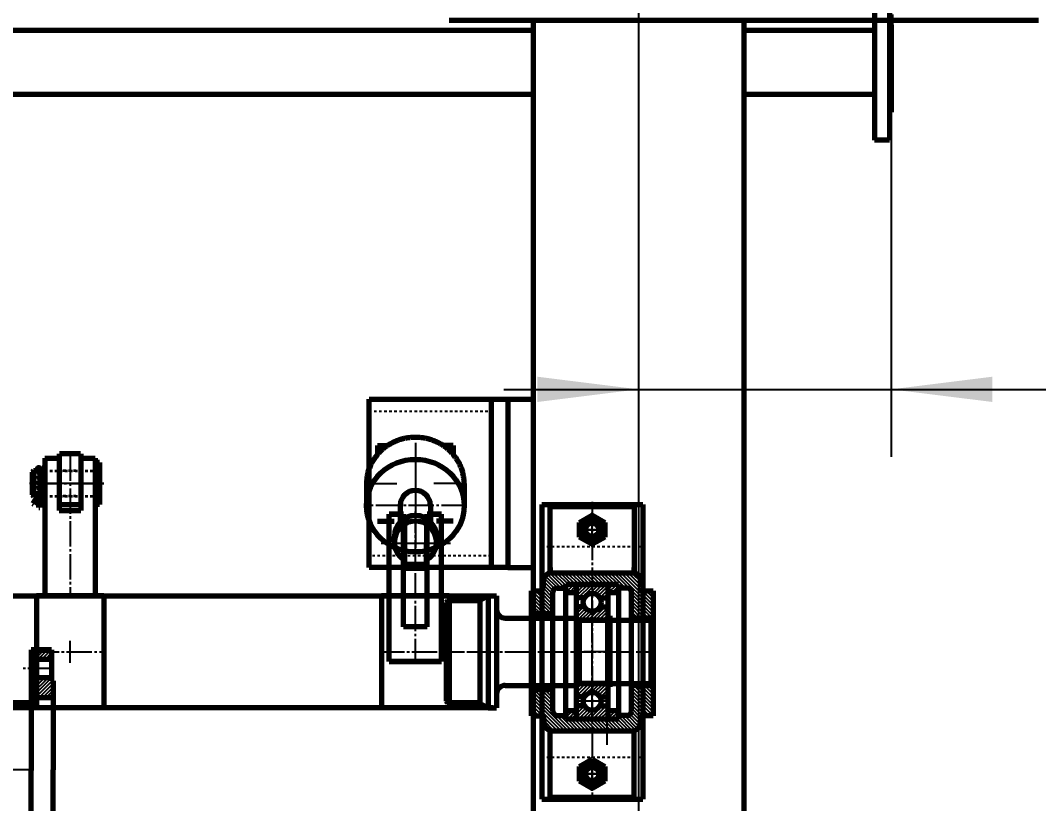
# Model space of a CAD drawing. Header units: millimetres. Extents: x -11880 to 11880, y -8400 to 8400.
# Drawn here: x 873 to 2082, y 1096 to 2027 of the extents above; entities that cross this region are included whole.
import ezdxf

# ---------------------------------------------------------------- set-up
doc = ezdxf.new("R2010")
doc.units = ezdxf.units.MM
doc.linetypes.add('EB_DASH', pattern=[6, 3, -3])
doc.linetypes.add('EB_DASHDOT', pattern=[39, 30, -3, 3, -3])
for name, color, linetype, lineweight in [('CAXA0', 7, 'Continuous', 70), ('CAXA1', 1, 'EB_DASHDOT', 25), ('CAXA2', 6, 'EB_DASH', 25), ('CAXA3', 7, 'Continuous', 25), ('CAXA4', 3, 'Continuous', 25), ('CAXA5', 4, 'Continuous', 25)]:
    doc.layers.add(name, color=color, linetype=linetype, lineweight=lineweight)
doc.styles.add('标准', font='', dxfattribs={"width": 0.667})
doc.styles.get('标准').set_extended_font_data('FangSong_GB2312')
doc.dimstyles.new('标准', dxfattribs={"dimscale": 40, "dimtxt": 3.5, "dimasz": 3, "dimexe": 2, "dimexo": 0, "dimtad": 1, "dimdec": 1, "dimzin": 12, "dimdsep": 46, "dimtxsty": '标准', "dimcen": 0, "dimdle": 4, "dimaunit": 1, "dimazin": 2, "dimtfac": 1, "dimtdec": 3, "dimtmove": 0, "dimatfit": 3, "dimfxl": 0, "dimtolj": 1, "dimtzin": 0, "dimarcsym": 0})

# ---------------------------------------------------------------- blocks, each defined once
blk = doc.blocks.new('*D77')
at = {"layer": 'CAXA4', "linetype": 'Continuous', "lineweight": 25}
for points in [[(1607.4, 1588.4), (1487.4, 1573.4), (1487.4, 1603.4)], [(1907.4, 1588.4), (2027.4, 1573.4), (2027.4, 1603.4)]]:
    blk.add_hatch(color=0, dxfattribs=at).paths.add_polyline_path(points, flags=0)
at = {"layer": 'CAXA4', "color": 0, "linetype": 'Continuous', "lineweight": 25}
for p, q in [((1907.4, 1919.7), (1907.4, 1508.4)), ((1607.4, 1866.7), (1607.4, 1508.4)), ((1447.4, 1588.4), (2317.4, 1588.4))]:
    blk.add_line(p, q, dxfattribs=at)
at = {"layer": 'CAXA4', "color": 0, "linetype": 'Continuous', "lineweight": 25, "insert": (2090.5, 1805.2), "char_height": 140, "attachment_point": 1, "style": '标准'}
blk.add_mtext('\\fFangSong_GB2312|b0|i0|p34;300', dxfattribs=at)
blk = doc.blocks.new('*D97')
at = {"layer": 'CAXA4', "linetype": 'Continuous', "lineweight": 25}
for points in [[(-8572.6, -1068.9), (-8452.6, -1083.9), (-8452.6, -1053.9)], [(1607.4, -1068.9), (1487.4, -1083.9), (1487.4, -1053.9)]]:
    blk.add_hatch(color=0, dxfattribs=at).paths.add_polyline_path(points, flags=0)
at = {"layer": 'CAXA4', "color": 0, "linetype": 'Continuous', "lineweight": 25}
for p, q in [((1607.4, 2073.6), (1607.4, -1148.9)), ((-8572.6, 696.7), (-8572.6, -1148.9)), ((-8572.6, -1068.9), (1607.4, -1068.9))]:
    blk.add_line(p, q, dxfattribs=at)
at = {"layer": 'CAXA4', "color": 0, "linetype": 'Continuous', "lineweight": 25, "insert": (-3670.5, -852.1), "char_height": 140, "attachment_point": 1, "style": '标准'}
blk.add_mtext('\\fFangSong_GB2312|b0|i0|p34;10180', dxfattribs=at)
blk = doc.blocks.new('*D147')
at = {"layer": 'CAXA4', "linetype": 'Continuous', "lineweight": 25}
for points in [[(-9267.6, -1944.8), (-9147.6, -1959.8), (-9147.6, -1929.8)], [(3862.4, -1944.8), (3742.4, -1959.8), (3742.4, -1929.8)]]:
    blk.add_hatch(color=0, dxfattribs=at).paths.add_polyline_path(points, flags=0)
at = {"layer": 'CAXA4', "color": 0, "linetype": 'Continuous', "lineweight": 25}
for p, q in [((-9267.6, 2336.7), (-9267.6, -2024.8)), ((3862.4, 1536.7), (3862.4, -2024.8)), ((-9267.6, -1944.8), (3862.4, -1944.8))]:
    blk.add_line(p, q, dxfattribs=at)
at = {"layer": 'CAXA4', "color": 0, "linetype": 'Continuous', "lineweight": 25, "insert": (-2890.5, -1728), "char_height": 140, "attachment_point": 1, "style": '标准'}
blk.add_mtext('\\fFangSong_GB2312|b0|i0|p34;13130', dxfattribs=at)
blk = doc.blocks.new('CAXBLOCK376', base_point=(1342.4, 1276.7))
at = {"layer": 'CAXA0'}
for p, q in [((1302.4, 1343.2), (1302.4, 1210.2)), ((1382.4, 1343.2), (1302.4, 1343.2)), ((1382.4, 1343.2), (1382.4, 1210.2)), ((1382.4, 1210.2), (1302.4, 1210.2))]:
    blk.add_line(p, q, dxfattribs=at)
at = {"layer": 'CAXA1', "linetype": 'EB_DASHDOT', "lineweight": 25}
blk.add_line((1299.4, 1276.7), (1385.4, 1276.7), dxfattribs=at)
blk = doc.blocks.new('CAXBLOCK377', base_point=(1342.4, 1476.7))
at = {"layer": 'CAXA0'}
blk.add_ellipse((1342.4, 1450.3), major_axis=(58, 0), ratio=0.948276, dxfattribs=at)
blk.add_rational_spline([(1400.4, 1476.4), (1400.4, 1531.4), (1342.4, 1531.4), (1284.4, 1531.4), (1284.4, 1476.4)], [1, 0.707106781187, 1, 0.707106781187, 1], degree=2, knots=[0, 0, 0, 88.729988, 88.729988, 177.459976, 177.459976, 177.459976], dxfattribs=at)
blk = doc.blocks.new('CAXBLOCK378', base_point=(1570.7, 1276.7))
at = {"layer": 'CAXA0'}
for p, q in [((1418.9, 1338.2), (1428.9, 1343.2)), ((1428.9, 1343.2), (1438.9, 1343.2)), ((1428.9, 1343.2), (1428.9, 1210.2)), ((1438.9, 1343.2), (1438.9, 1210.2)), ((1378.9, 1335.2), (1380.9, 1337.2)), ((1378.9, 1335.2), (1378.9, 1218.2)), ((1418.9, 1337.2), (1380.9, 1337.2)), ((1380.9, 1337.2), (1380.9, 1216.2)), ((1418.9, 1338.2), (1418.9, 1215.2)), ((1448.9, 1316.7), (1533.9, 1316.7)), ((1533.9, 1316.7), (1533.9, 1236.7)), ((1533.9, 1312.7), (1536.9, 1312.7)), ((1533.9, 1312.7), (1533.9, 1240.7)), ((1536.9, 1314.2), (1570.7, 1314.2)), ((1536.9, 1314.2), (1536.9, 1239.2)), ((1570.7, 1314.2), (1570.7, 1239.2)), ((1570.7, 1312.7), (1573.4, 1312.7)), ((1573.4, 1314.2), (1621.9, 1314.2)), ((1573.4, 1314.2), (1573.4, 1239.2)), ((1573.4, 1312.7), (1573.4, 1240.7)), ((1621.9, 1314.2), (1621.9, 1239.2)), ((1621.9, 1314.2), (1623.9, 1312.2)), ((1623.9, 1312.2), (1623.9, 1241.2)), ((1448.9, 1236.7), (1533.9, 1236.7)), ((1533.9, 1240.7), (1536.9, 1240.7)), ((1536.9, 1239.2), (1570.7, 1239.2)), ((1570.7, 1240.7), (1573.4, 1240.7)), ((1573.4, 1239.2), (1621.9, 1239.2)), ((1623.9, 1241.2), (1621.9, 1239.2)), ((1380.9, 1216.2), (1378.9, 1218.2)), ((1418.9, 1216.2), (1380.9, 1216.2)), ((1418.9, 1215.2), (1428.9, 1210.2)), ((1428.9, 1210.2), (1438.9, 1210.2))]:
    blk.add_line(p, q, dxfattribs=at)
for centre, start, end in [((1448.9, 1326.7), 180, 270), ((1448.9, 1226.7), 90, 180)]:
    blk.add_arc(centre, 10, start, end, dxfattribs=at)
at = {"layer": 'CAXA1', "linetype": 'EB_DASHDOT', "lineweight": 25}
for p, q in [((1370.7, 1276.7), (1623.9, 1276.7)), ((1405.9, 1276.7), (1421.9, 1276.7))]:
    blk.add_line(p, q, dxfattribs=at)
blk = doc.blocks.new('CAXBLOCK380', base_point=(1552.4, 1421.7))
at = {"layer": 'CAXA0'}
for p, q in [((1537.4, 1430.3), (1552.4, 1439)), ((1552.4, 1439), (1567.4, 1430.3)), ((1537.4, 1413), (1537.4, 1430.3)), ((1567.4, 1430.3), (1567.4, 1413)), ((1552.4, 1404.4), (1537.4, 1413)), ((1567.4, 1413), (1552.4, 1404.4))]:
    blk.add_line(p, q, dxfattribs=at)
blk.add_circle((1552.4, 1421.7), 15, dxfattribs=at)
at = {"layer": 'CAXA1', "linetype": 'EB_DASHDOT', "lineweight": 25}
for p, q in [((1552.4, 1401.4), (1552.4, 1442)), ((1534.4, 1421.7), (1570.4, 1421.7))]:
    blk.add_line(p, q, dxfattribs=at)
blk = doc.blocks.new('CAXBLOCK381', base_point=(1552.4, 1131.7))
at = {"layer": 'CAXA0'}
for p, q in [((1537.4, 1140.3), (1552.4, 1149)), ((1552.4, 1149), (1567.4, 1140.3)), ((1537.4, 1123), (1537.4, 1140.3)), ((1567.4, 1140.3), (1567.4, 1123)), ((1552.4, 1114.4), (1537.4, 1123)), ((1567.4, 1123), (1552.4, 1114.4))]:
    blk.add_line(p, q, dxfattribs=at)
blk.add_circle((1552.4, 1131.7), 15, dxfattribs=at)
at = {"layer": 'CAXA1', "linetype": 'EB_DASHDOT', "lineweight": 25}
for p, q in [((1552.4, 1111.4), (1552.4, 1152)), ((1534.4, 1131.7), (1570.4, 1131.7))]:
    blk.add_line(p, q, dxfattribs=at)
blk = doc.blocks.new('CAXBLOCK382')
at = {"layer": 'CAXA0', "color": 0, "linetype": 'Continuous', "lineweight": 25}
for p, q in [((1533.9, 1207.2), (1539.3, 1212.6)), ((1533.9, 1211.4), (1535.1, 1212.6)), ((1533.9, 1203), (1543.3, 1212.4)), ((1533.9, 1198.7), (1545.2, 1210.1)), ((1548.8, 1196.7), (1564.8, 1212.6)), ((1553.1, 1196.7), (1569, 1212.6)), ((1557.3, 1196.7), (1570.9, 1210.3)), ((1536.1, 1196.7), (1547.8, 1208.4)), ((1540.3, 1196.7), (1551, 1207.4)), ((1544.6, 1196.7), (1555.7, 1207.8)), ((1561.5, 1196.7), (1570.9, 1206)), ((1565.8, 1196.7), (1570.9, 1201.8))]:
    blk.add_line(p, q, dxfattribs=at)
blk = doc.blocks.new('CAXBLOCK383')
at = {"layer": 'CAXA0', "color": 0, "linetype": 'Continuous', "lineweight": 25}
for p, q in [((1533.9, 1224.2), (1548.9, 1239.2)), ((1533.9, 1228.4), (1544.6, 1239.2)), ((1533.9, 1232.7), (1540.4, 1239.2)), ((1533.9, 1236.9), (1536.2, 1239.2)), ((1537.2, 1223.2), (1553.1, 1239.2)), ((1541.4, 1223.2), (1557.4, 1239.2)), ((1550.9, 1228.4), (1561.6, 1239.2)), ((1554.9, 1228.2), (1565.9, 1239.2)), ((1557.9, 1227), (1569.8, 1238.9)), ((1560.2, 1225.1), (1570.9, 1235.7)), ((1562.6, 1223.2), (1570.9, 1231.5)), ((1566.9, 1223.2), (1570.9, 1227.2))]:
    blk.add_line(p, q, dxfattribs=at)
blk = doc.blocks.new('CAXBLOCK384')
at = {"layer": 'CAXA0', "color": 0, "linetype": 'Continuous', "lineweight": 25}
for p, q in [((1521.2, 1198.7), (1529.1, 1206.7)), ((1521.2, 1203), (1524.9, 1206.7)), ((1523.4, 1196.7), (1533.4, 1206.7)), ((1527.6, 1196.7), (1533.9, 1203)), ((1531.8, 1196.7), (1533.9, 1198.7)), ((1570.9, 1206), (1571.5, 1206.7)), ((1570.9, 1201.8), (1575.8, 1206.7)), ((1570.9, 1197.5), (1580, 1206.7)), ((1574.3, 1196.7), (1583.6, 1206)), ((1578.5, 1196.7), (1583.6, 1201.7)), ((1582.8, 1196.7), (1583.6, 1197.5))]:
    blk.add_line(p, q, dxfattribs=at)
blk = doc.blocks.new('CAXBLOCK385')
at = {"layer": 'CAXA0', "color": 0, "linetype": 'Continuous', "lineweight": 25}
for p, q in [((1533.9, 1343), (1547.6, 1356.7)), ((1533.9, 1347.2), (1543.3, 1356.7)), ((1533.9, 1351.5), (1539.1, 1356.7)), ((1535.9, 1340.7), (1551.8, 1356.7)), ((1540.1, 1340.7), (1556.1, 1356.7)), ((1549.2, 1345.6), (1560.3, 1356.7)), ((1553.8, 1345.9), (1564.6, 1356.7)), ((1557.1, 1345), (1568.8, 1356.7)), ((1559.6, 1343.2), (1570.9, 1354.5)), ((1561.5, 1340.9), (1570.9, 1350.3)), ((1565.6, 1340.7), (1570.9, 1346)), ((1569.8, 1340.7), (1570.9, 1341.8))]:
    blk.add_line(p, q, dxfattribs=at)
blk = doc.blocks.new('CAXBLOCK386')
at = {"layer": 'CAXA0', "color": 0, "linetype": 'Continuous', "lineweight": 25}
for p, q in [((1521.2, 1347.2), (1530.6, 1356.7)), ((1521.2, 1351.5), (1526.4, 1356.7)), ((1521.2, 1355.7), (1522.1, 1356.7)), ((1524.9, 1346.7), (1533.9, 1355.7)), ((1570.9, 1354.5), (1573, 1356.7)), ((1570.9, 1350.3), (1577.3, 1356.7)), ((1571.5, 1346.7), (1581.5, 1356.7)), ((1575.8, 1346.7), (1583.6, 1354.5)), ((1529.1, 1346.7), (1533.9, 1351.5)), ((1533.3, 1346.7), (1533.9, 1347.2)), ((1580, 1346.7), (1583.6, 1350.2))]:
    blk.add_line(p, q, dxfattribs=at)
blk = doc.blocks.new('CAXBLOCK387')
at = {"layer": 'CAXA0', "color": 0, "linetype": 'Continuous', "lineweight": 25}
for p, q in [((1533.9, 1321.8), (1542.2, 1330.1)), ((1533.9, 1326), (1538, 1330.1)), ((1547.5, 1314.2), (1563.5, 1330.1)), ((1551.8, 1314.2), (1567.7, 1330.1)), ((1533.9, 1317.5), (1544.6, 1328.2)), ((1535, 1314.4), (1546.9, 1326.3)), ((1539, 1314.2), (1549.9, 1325.1)), ((1543.3, 1314.2), (1554, 1324.9)), ((1556, 1314.2), (1570.9, 1329.1)), ((1560.2, 1314.2), (1570.9, 1324.8)), ((1564.5, 1314.2), (1570.9, 1320.6)), ((1568.7, 1314.2), (1570.9, 1316.3))]:
    blk.add_line(p, q, dxfattribs=at)
blk = doc.blocks.new('CAXBLOCK388')
at = {"layer": 'CAXA0', "color": 0, "linetype": 'Continuous', "lineweight": 25}
for p, q in [((1511.4, 1352.4), (1496.7, 1367.1)), ((1515.6, 1352.4), (1499, 1369)), ((1519.6, 1352.7), (1502, 1370.3)), ((1521.2, 1355.3), (1506.2, 1370.3)), ((1524.1, 1356.7), (1510.4, 1370.3)), ((1528.3, 1356.7), (1514.7, 1370.3)), ((1532.6, 1356.7), (1518.9, 1370.3)), ((1536.8, 1356.7), (1523.1, 1370.3)), ((1541.1, 1356.7), (1527.4, 1370.3)), ((1545.3, 1356.7), (1531.6, 1370.3)), ((1549.5, 1356.7), (1535.9, 1370.3)), ((1553.8, 1356.7), (1540.1, 1370.3)), ((1558, 1356.7), (1544.4, 1370.3)), ((1562.3, 1356.7), (1548.6, 1370.3)), ((1566.5, 1356.7), (1552.8, 1370.3)), ((1570.7, 1356.7), (1557.1, 1370.3)), ((1575, 1356.7), (1561.3, 1370.3)), ((1579.2, 1356.7), (1565.6, 1370.3)), ((1583.5, 1356.7), (1569.8, 1370.3)), ((1592, 1352.4), (1574.1, 1370.3)), ((1624.9, 1323.8), (1578.3, 1370.3)), ((1624.9, 1328), (1582.5, 1370.3)), ((1624.9, 1332.2), (1586.8, 1370.3)), ((1624.9, 1336.5), (1591, 1370.3)), ((1610.5, 1355.1), (1595.3, 1370.3)), ((1610.5, 1359.4), (1599.5, 1370.3)), ((1609.7, 1364.4), (1604.3, 1369.7)), ((1506.1, 1349.2), (1494.3, 1361)), ((1505.8, 1345.3), (1494.3, 1356.8)), ((1508, 1351.5), (1495.1, 1364.4)), ((1587.8, 1352.4), (1583.6, 1356.6)), ((1503.9, 1321.7), (1479.9, 1345.7)), ((1505.8, 1324.1), (1480.8, 1349)), ((1505.8, 1328.3), (1485.1, 1349)), ((1505.8, 1332.6), (1489.3, 1349)), ((1505.8, 1336.8), (1492.4, 1350.1)), ((1505.8, 1341), (1494.1, 1352.7)), ((1624.9, 1319.5), (1599, 1345.4)), ((1624.9, 1340.7), (1616.6, 1349)), ((1624.9, 1345), (1620.9, 1349)), ((1499.7, 1321.7), (1479.9, 1341.5)), ((1495.4, 1321.7), (1479.9, 1337.2)), ((1491.2, 1321.7), (1479.9, 1333)), ((1623.5, 1316.7), (1599, 1341.2)), ((1619.2, 1316.7), (1599, 1336.9)), ((1615, 1316.7), (1599, 1332.7)), ((1487, 1321.7), (1479.9, 1328.7)), ((1482.7, 1321.7), (1479.9, 1324.5)), ((1610.7, 1316.7), (1599, 1328.4)), ((1606.5, 1316.7), (1599, 1324.2)), ((1602.3, 1316.7), (1599, 1319.9)), ((1624.9, 1209.2), (1599, 1235.1)), ((1624.9, 1213.4), (1601.7, 1236.7)), ((1624.9, 1217.7), (1605.9, 1236.7)), ((1624.9, 1221.9), (1610.1, 1236.7)), ((1624.9, 1226.2), (1614.4, 1236.7)), ((1624.9, 1230.4), (1618.6, 1236.7)), ((1624.9, 1234.7), (1622.9, 1236.7)), ((1505.8, 1205.2), (1479.9, 1231.2)), ((1524, 1182.8), (1479.9, 1226.9)), ((1519.7, 1182.8), (1479.9, 1222.7)), ((1505.8, 1209.5), (1483.6, 1231.7)), ((1505.8, 1213.8), (1487.9, 1231.7)), ((1505.8, 1218), (1492.1, 1231.7)), ((1505.8, 1222.2), (1496.3, 1231.7)), ((1505.8, 1226.5), (1500.6, 1231.7)), ((1505.8, 1230.7), (1504.8, 1231.7)), ((1624.9, 1205), (1599, 1230.8)), ((1624.8, 1200.8), (1599, 1226.6)), ((1620.6, 1200.8), (1599, 1222.4)), ((1515.5, 1182.8), (1479.9, 1218.4)), ((1511.3, 1182.8), (1479.9, 1214.2)), ((1489.1, 1200.8), (1479.9, 1210)), ((1616.3, 1200.8), (1599, 1218.1)), ((1612.5, 1200.3), (1599, 1213.9)), ((1610.3, 1198.3), (1599, 1209.6)), ((1484.8, 1200.8), (1479.9, 1205.7)), ((1480.6, 1200.8), (1479.9, 1201.5)), ((1528.2, 1182.8), (1510, 1201)), ((1532.5, 1182.8), (1514.3, 1201)), ((1521.2, 1198.4), (1518.6, 1200.9)), ((1600.3, 1182.8), (1583.9, 1199.3)), ((1603.7, 1183.7), (1586.5, 1201)), ((1606.3, 1185.4), (1590.7, 1201)), ((1608.2, 1187.7), (1594.9, 1201)), ((1609.4, 1190.8), (1597.6, 1202.5)), ((1609.6, 1194.8), (1599, 1205.4)), ((1507, 1182.8), (1495.2, 1194.6)), ((1502.4, 1183.2), (1495.6, 1190)), ((1536.7, 1182.8), (1522.9, 1196.7)), ((1541, 1182.8), (1527.1, 1196.7)), ((1545.2, 1182.8), (1531.3, 1196.7)), ((1549.4, 1182.8), (1535.6, 1196.7)), ((1553.7, 1182.8), (1539.8, 1196.7)), ((1557.9, 1182.8), (1544.1, 1196.7)), ((1562.2, 1182.8), (1548.3, 1196.7)), ((1566.4, 1182.8), (1552.6, 1196.7)), ((1570.7, 1182.8), (1556.8, 1196.7)), ((1574.9, 1182.8), (1561, 1196.7)), ((1579.1, 1182.8), (1565.3, 1196.7)), ((1583.4, 1182.8), (1569.5, 1196.7)), ((1587.6, 1182.8), (1573.8, 1196.7)), ((1591.9, 1182.8), (1578, 1196.7)), ((1596.1, 1182.8), (1582.3, 1196.7))]:
    blk.add_line(p, q, dxfattribs=at)
blk = doc.blocks.new('CAXBLOCK379', base_point=(1536, 1316.3))
at = {"layer": 'CAXA0'}
for p, q in [((1502.4, 1449.2), (1602.4, 1449.2)), ((1602.4, 1370.3), (1502.4, 1370.3)), ((1494.3, 1361), (1494.3, 1354)), ((1583.6, 1356.7), (1521.2, 1356.7)), ((1521.2, 1196.7), (1521.2, 1356.7)), ((1533.9, 1196.7), (1533.9, 1356.7)), ((1536, 1356.7), (1568.8, 1356.7)), ((1570.9, 1356.7), (1570.9, 1276.7)), ((1583.6, 1356.7), (1583.6, 1196.7)), ((1610.5, 1361), (1610.5, 1354)), ((1479.9, 1349), (1479.9, 1200.8)), ((1505.8, 1206), (1505.8, 1347.4)), ((1510.8, 1352.4), (1518.2, 1352.4)), ((1533.9, 1346.7), (1521.2, 1346.7)), ((1583.6, 1346.7), (1570.9, 1346.7)), ((1594, 1352.4), (1586.6, 1352.4)), ((1599, 1206), (1599, 1347.4)), ((1624.9, 1349), (1624.9, 1200.8)), ((1543.2, 1340.7), (1533.9, 1340.7)), ((1543.2, 1330.1), (1533.9, 1330.1)), ((1561.6, 1340.7), (1570.9, 1340.7)), ((1561.6, 1330.1), (1570.9, 1330.1)), ((1505.8, 1321.7), (1479.9, 1321.7)), ((1568.8, 1314.2), (1536, 1314.2)), ((1568.8, 1314.2), (1536, 1314.2)), ((1568.8, 1314.2), (1536, 1314.2)), ((1537.9, 1314.2), (1568.8, 1314.2)), ((1537.9, 1314.2), (1568.8, 1314.2)), ((1624.9, 1316.7), (1599, 1316.7)), ((1570.9, 1276.7), (1570.9, 1196.7)), ((1568.8, 1239.2), (1536, 1239.2)), ((1568.8, 1239.2), (1536, 1239.2)), ((1568.8, 1239.2), (1536, 1239.2)), ((1537.9, 1239.2), (1568.8, 1239.2)), ((1537.9, 1239.2), (1568.8, 1239.2)), ((1624.9, 1236.7), (1599, 1236.7)), ((1505.8, 1231.7), (1479.9, 1231.7)), ((1543.2, 1223.2), (1533.9, 1223.2)), ((1561.6, 1223.2), (1570.9, 1223.2)), ((1543.2, 1212.6), (1533.9, 1212.6)), ((1561.6, 1212.6), (1570.9, 1212.6)), ((1479.9, 1200.8), (1490.2, 1200.8)), ((1510.8, 1201), (1518.2, 1201)), ((1533.9, 1206.7), (1521.2, 1206.7)), ((1583.6, 1206.7), (1570.9, 1206.7)), ((1594, 1201), (1586.6, 1201)), ((1624.9, 1200.8), (1614.6, 1200.8)), ((1495.2, 1192.8), (1495.2, 1195.8)), ((1583.6, 1196.7), (1521.2, 1196.7)), ((1568.8, 1196.7), (1536, 1196.7)), ((1609.6, 1192.8), (1609.6, 1195.8)), ((1502.4, 1104.2), (1502.4, 1183.2)), ((1602.4, 1104.2), (1602.4, 1183.2)), ((1502.4, 1104.2), (1602.4, 1104.2))]:
    blk.add_line(p, q, dxfattribs=at)
at = {"layer": 'CAXA0', "linetype": 'Continuous', "lineweight": 70}
for p, q in [((1502.4, 1370.8), (1502.4, 1449.2)), ((1602.4, 1449.2), (1602.4, 1370.8)), ((1502.4, 1376.7), (1502.4, 1370.3)), ((1602.4, 1370.3), (1602.4, 1376.7)), ((1479.9, 1349), (1489.3, 1349)), ((1615.5, 1349), (1624.9, 1349)), ((1505.2, 1182.8), (1599.6, 1182.8))]:
    blk.add_line(p, q, dxfattribs=at)
at = {"layer": 'CAXA0'}
for centre, radius in [((1552.4, 1421.7), 11), ((1552.4, 1335.4), 10.6), ((1552.4, 1217.9), 10.6), ((1552.4, 1131.7), 11)]:
    blk.add_circle(centre, radius, dxfattribs=at)
at = {"layer": 'CAXA0', "linetype": 'Continuous', "lineweight": 70}
for centre, start, end in [((1504.3, 1360.5), 101.0184, 180), ((1600.5, 1360.5), 0, 78.9816), ((1505.2, 1192.8), 180, 270), ((1599.6, 1192.8), 270, 360)]:
    blk.add_arc(centre, 10, start, end, dxfattribs=at)
at = {"layer": 'CAXA0'}
for centre, radius, start, end in [((1518.2, 1355.4), 3, 270, 360), ((1536, 1354.6), 2.1, 90, 180), ((1568.8, 1354.6), 2.1, 0, 90), ((1586.6, 1355.4), 3, 180, 270), ((1489.3, 1354), 5, 270, 359.7558), ((1510.8, 1347.4), 5, 90, 180), ((1510.8, 1347.4), 5, 90, 180), ((1594, 1347.4), 5, 0, 90), ((1594, 1347.4), 5, 0, 90), ((1615.5, 1354), 5, 180.2442, 270), ((1536, 1316.3), 2.1, 180, 270), ((1536, 1316.3), 2.1, 180, 270), ((1536, 1316.3), 2.1, 180, 270), ((1568.8, 1316.3), 2.1, 270, 0), ((1568.8, 1316.3), 2.1, 270, 0), ((1568.8, 1316.3), 2.1, 270, 360), ((1536, 1237.1), 2.1, 90, 180), ((1568.8, 1237.1), 2.1, 0, 90), ((1490.2, 1195.8), 5, 0, 90), ((1510.8, 1206), 5, 180, 270), ((1510.8, 1206), 5, 180, 270), ((1518.2, 1198), 3, 0, 90), ((1536, 1198.8), 2.1, 180, 270), ((1568.8, 1198.8), 2.1, 270, 360), ((1586.6, 1198), 3, 90, 180), ((1594, 1206), 5, 270, 360), ((1594, 1206), 5, 270, 360), ((1614.6, 1195.8), 5, 90, 180)]:
    blk.add_arc(centre, radius, start, end, dxfattribs=at)
at = {"layer": 'CAXA1', "linetype": 'EB_DASHDOT', "lineweight": 25}
for p, q in [((1552.4, 1454.7), (1552.4, 1098.7)), ((1552.4, 1407.7), (1552.4, 1435.7)), ((1566.4, 1421.7), (1538.4, 1421.7)), ((1552.4, 1209.7), (1552.4, 1343.6)), ((1572.4, 1276.7), (1532.4, 1276.7)), ((1572.4, 1217.9), (1532.4, 1217.9)), ((1552.4, 1145.7), (1552.4, 1117.7)), ((1566.4, 1131.7), (1538.4, 1131.7))]:
    blk.add_line(p, q, dxfattribs=at)
at = {"layer": 'CAXA1'}
blk.add_line((1552.4, 1199.7), (1552.4, 1226.1), dxfattribs=at)
at = {"layer": 'CAXA0'}
for name, p in [('CAXBLOCK380', (1552.4, 1421.7)), ('CAXBLOCK381', (1552.4, 1131.7))]:
    blk.add_blockref(name, p, dxfattribs=at)
at = {"layer": 'CAXA5'}
for name in ['CAXBLOCK388', 'CAXBLOCK386', 'CAXBLOCK385', 'CAXBLOCK387', 'CAXBLOCK383', 'CAXBLOCK382', 'CAXBLOCK384']:
    blk.add_blockref(name, (0, 0), dxfattribs=at)
blk = doc.blocks.new('CAXBLOCK390')
at = {"layer": 'CAXA0', "color": 0, "linetype": 'Continuous', "lineweight": 25}
for p, q in [((1570.9, 1240), (1572.3, 1241.4)), ((1570.9, 1235.7), (1573.4, 1238.2))]:
    blk.add_line(p, q, dxfattribs=at)
blk = doc.blocks.new('CAXBLOCK391')
at = {"layer": 'CAXA0', "color": 0, "linetype": 'Continuous', "lineweight": 25}
for p, q in [((1570.9, 1240), (1572.3, 1241.4)), ((1570.9, 1241.4), (1570.9, 1241.4)), ((1570.9, 1238.5), (1573.4, 1241)), ((1570.9, 1237.1), (1573.4, 1239.6)), ((1570.9, 1235.7), (1573.4, 1238.2)), ((1571.7, 1235.1), (1573.4, 1236.8)), ((1573.1, 1235.1), (1573.4, 1235.4))]:
    blk.add_line(p, q, dxfattribs=at)
blk = doc.blocks.new('CAXBLOCK389', base_point=(1573.4, 1276.7))
at = {"layer": 'CAXA0', "linetype": 'Continuous', "lineweight": 70}
for p, q in [((1570.9, 1319.4), (1570.9, 1235.1)), ((1573.4, 1319.4), (1570.9, 1319.4)), ((1573.4, 1319.4), (1573.4, 1235.1)), ((1573.4, 1311.4), (1570.9, 1311.4)), ((1573.4, 1241.4), (1570.9, 1241.4)), ((1573.4, 1235.1), (1570.9, 1235.1))]:
    blk.add_line(p, q, dxfattribs=at)
at = {"layer": 'CAXA1'}
blk.add_line((1576.4, 1276.7), (1567.9, 1276.7), dxfattribs=at)
at = {"layer": 'CAXA0', "linetype": 'Continuous', "lineweight": 70}
blk.add_blockref('CAXBLOCK390', (0, 0), dxfattribs=at)
at = {"layer": 'CAXA5'}
blk.add_blockref('CAXBLOCK391', (0, 0), dxfattribs=at)
blk = doc.blocks.new('CAXBLOCK392', base_point=(1342.4, 1405.2))
at = {"layer": 'CAXA0'}
for p, q in [((1311.4, 1265.1), (1311.4, 1440.2)), ((1311.4, 1440.2), (1328.4, 1440.2)), ((1328.4, 1440.2), (1311.4, 1440.2)), ((1328.4, 1306.3), (1328.4, 1440.2)), ((1356.4, 1306.3), (1356.4, 1440.2)), ((1356.4, 1440.2), (1373.4, 1440.2)), ((1373.4, 1440.2), (1356.4, 1440.2)), ((1373.4, 1265.1), (1373.4, 1440.2)), ((1356.4, 1375.6), (1328.4, 1375.6)), ((1356.4, 1306.3), (1328.4, 1306.3)), ((1311.4, 1265.1), (1373.4, 1265.1)), ((1373.4, 1265.1), (1311.4, 1265.1))]:
    blk.add_line(p, q, dxfattribs=at)
at = {"layer": 'CAXA1', "linetype": 'EB_DASHDOT', "lineweight": 25}
for p, q in [((1342.4, 1262.1), (1342.4, 1443.2)), ((1384.1, 1405.2), (1301.9, 1405.2))]:
    blk.add_line(p, q, dxfattribs=at)
blk = doc.blocks.new('CAXBLOCK393', base_point=(932.4, 1276.7))
at = {"layer": 'CAXA0'}
for p, q in [((892.4, 1343.2), (892.4, 1210.2)), ((972.4, 1343.2), (892.4, 1343.2)), ((972.4, 1343.2), (972.4, 1210.2)), ((972.4, 1210.2), (892.4, 1210.2))]:
    blk.add_line(p, q, dxfattribs=at)
at = {"layer": 'CAXA1', "linetype": 'EB_DASHDOT', "lineweight": 25}
blk.add_line((889.4, 1276.7), (975.4, 1276.7), dxfattribs=at)
blk = doc.blocks.new('CAXBLOCK394', base_point=(899.4, 1476.6))
at = {"layer": 'CAXA0'}
for p, q in [((899.4, 1458.1), (899.4, 1495.1)), ((899.4, 1495.1), (902.4, 1495.1)), ((902.4, 1458.1), (902.4, 1495.1)), ((902.4, 1458.1), (899.4, 1458.1))]:
    blk.add_line(p, q, dxfattribs=at)
blk = doc.blocks.new('CAXBLOCK396')
at = {"layer": 'CAXA0', "color": 0, "linetype": 'Continuous', "lineweight": 25}
for p, q in [((886.4, 1268.2), (897.3, 1279.2)), ((886.4, 1272.5), (893.1, 1279.2)), ((886.4, 1276.7), (888.8, 1279.2)), ((890.1, 1267.7), (901.6, 1279.2)), ((894.3, 1267.7), (905.8, 1279.2)), ((898.6, 1267.7), (910.1, 1279.2)), ((902.8, 1267.7), (910.4, 1275.3)), ((907, 1267.7), (910.4, 1271)), ((886.4, 1225.8), (906.3, 1245.7)), ((886.4, 1230), (902, 1245.7)), ((886.4, 1234.3), (897.8, 1245.7)), ((886.4, 1238.5), (893.5, 1245.7)), ((886.4, 1242.8), (889.3, 1245.7)), ((886.8, 1221.9), (910.4, 1245.6)), ((891, 1221.9), (911.2, 1242.2)), ((895.2, 1221.9), (912.4, 1239.1)), ((899.5, 1221.9), (912.4, 1234.8)), ((903.7, 1221.9), (912.4, 1230.6)), ((908, 1221.9), (912.4, 1226.3)), ((912.2, 1221.9), (912.4, 1222.1)), ((886.4, 1047.6), (890.2, 1051.4)), ((886.4, 1043.4), (894.4, 1051.4)), ((886.4, 1039.1), (898.7, 1051.4)), ((886.4, 1034.9), (902.9, 1051.4)), ((886.4, 1030.6), (907.2, 1051.4)), ((887.7, 1027.7), (911.4, 1051.4)), ((891.9, 1027.7), (912.4, 1048.1)), ((896.1, 1027.7), (912.4, 1043.9)), ((900.4, 1027.7), (912.4, 1039.7)), ((904.6, 1027.7), (912.4, 1035.4)), ((908.9, 1027.7), (910.4, 1029.2)), ((886.4, 1005.2), (886.9, 1005.7)), ((886.4, 1000.9), (891.1, 1005.7)), ((886.4, 996.7), (895.4, 1005.7)), ((888.1, 994.2), (899.6, 1005.7)), ((892.3, 994.2), (903.8, 1005.7)), ((896.6, 994.2), (908.1, 1005.7)), ((900.8, 994.2), (910.4, 1003.7)), ((905.1, 994.2), (910.4, 999.5)), ((909.3, 994.2), (910.4, 995.2))]:
    blk.add_line(p, q, dxfattribs=at)
blk = doc.blocks.new('CAXBLOCK395', base_point=(-2882.2, 1071.8))
at = {"layer": 'CAXA0', "linetype": 'Continuous', "lineweight": 70}
for p, q in [((886.4, 1279.2), (886.4, 1136.7)), ((910.4, 1279.2), (886.4, 1279.2)), ((910.4, 1279.2), (910.4, 1242.2)), ((910.4, 1267.7), (886.4, 1267.7)), ((910.4, 1245.7), (886.4, 1245.7)), ((912.4, 1242.2), (910.4, 1242.2)), ((912.4, 1242.2), (912.4, 1136.7)), ((912.4, 1221.9), (886.4, 1221.9)), ((886.4, 994.2), (886.4, 1136.7)), ((912.4, 1031.2), (912.4, 1136.7))]:
    blk.add_line(p, q, dxfattribs=at)
at = {"layer": 'CAXA0'}
blk.add_line((886.4, 1216.2), (792.4, 1216.2), dxfattribs=at)
at = {"layer": 'CAXA1', "linetype": 'EB_DASHDOT', "lineweight": 25}
for p, q in [((912.4, 1256.7), (876.9, 1256.7)), ((889.4, 1136.7), (789.4, 1136.7))]:
    blk.add_line(p, q, dxfattribs=at)
at = {"layer": 'CAXA5', "linetype": 'Continuous', "lineweight": 70}
blk.add_blockref('CAXBLOCK396', (0, 0), dxfattribs=at)

msp = doc.modelspace()

# ---------------------------------------------------------------- hatches: boundary and pattern name
at = {"layer": 'CAXA0', "linetype": 'Continuous', "lineweight": 25}
for points in [[(1419.88, 1337.88), (1419.88, 1343.17), (1434.88, 1343.17)], [(1434.88, 1210.17), (1419.88, 1210.17), (1419.88, 1215.47)]]:
    msp.add_hatch(color=256, dxfattribs=at).paths.add_polyline_path(points, flags=0)

# ---------------------------------------------------------------- linework, layer by layer
at = {"layer": 'CAXA0'}
for p, q in [((1887.38, 2069.17), (1887.38, 1884.17)), ((2082.38, 2026.63), (1382.38, 2026.63)), ((1482.38, 2026.63), (1482.38, 996.67)), ((1732.38, 2026.63), (1732.38, 996.67)), ((1287.38, 1576.67), (1452.38, 1576.67)), ((1287.38, 1376.67), (1287.38, 1576.67)), ((1297.38, 1576.67), (1432.38, 1576.67)), ((1432.38, 1576.67), (1432.38, 1376.67)), ((1432.38, 1576.67), (1432.38, 1376.67)), ((1452.38, 1576.67), (1452.38, 1376.67)), ((1297.38, 1521.67), (1309.42, 1521.67)), ((1297.38, 1521.67), (1297.38, 1511.12)), ((1387.38, 1521.67), (1375.35, 1521.67)), ((1387.38, 1521.67), (1387.38, 1511.12)), ((1284.38, 1476.42), (1284.38, 1450.3)), ((1400.38, 1476.42), (1400.38, 1450.3)), ((1324.38, 1450.3), (1324.38, 1431.05)), ((1360.38, 1450.3), (1360.38, 1431.05)), ((1297.38, 1431.67), (1317.38, 1431.67)), ((1329.68, 1428.39), (1329.68, 1380.23)), ((1355.68, 1428.13), (1355.68, 1380.23)), ((1387.38, 1431.67), (1367.38, 1431.67)), ((1317.47, 1406.9), (1317.47, 1413.61)), ((1329.68, 1405.23), (1329.68, 1380.23)), ((1355.68, 1380.23), (1355.68, 1405.17)), ((1367.47, 1413.61), (1367.47, 1406.9)), ((1329.68, 1380.23), (1355.68, 1380.23)), ((1355.68, 1380.23), (1329.68, 1380.23)), ((1452.38, 1376.67), (1287.38, 1376.67)), ((1432.38, 1376.67), (1297.38, 1376.67)), ((1452.38, 1376.67), (1317.38, 1376.67)), ((658.88, 1343.17), (1434.88, 1343.17)), ((1434.88, 1210.17), (658.88, 1210.17))]:
    msp.add_line(p, q, dxfattribs=at)
at = {"layer": 'CAXA0', "linetype": 'Continuous', "lineweight": 70}
for p, q in [((1905.38, 2069.17), (1905.38, 1884.17)), ((1907.38, 1932.17), (1907.38, 2033.66)), ((1907.38, 2021.17), (1907.38, 1958.67)), ((1088.33, 2014.54), (137.24, 2014.54)), ((1482.38, 2014.54), (1088.33, 2014.54)), ((1887.38, 2014.54), (1732.38, 2014.54)), ((1907.38, 1958.67), (1907.38, 1919.66)), ((1088.33, 1938.54), (114.44, 1938.54)), ((1482.38, 1938.54), (1088.33, 1938.54)), ((1887.38, 1938.54), (1732.38, 1938.54)), ((1907.38, 1917.67), (1905.38, 1917.67)), ((1907.38, 1919.66), (1907.38, 1917.67)), ((1905.38, 1884.17), (1887.38, 1884.17)), ((919.36, 1511.64), (919.36, 1444.64)), ((944.86, 1511.64), (919.86, 1511.64)), ((945.36, 1511.64), (945.36, 1444.64)), ((902.36, 1506.64), (919.36, 1506.64)), ((902.36, 1506.64), (919.36, 1506.64)), ((902.36, 1506.64), (902.36, 1343.17)), ((902.36, 1506.64), (902.36, 1343.17)), ((919.36, 1506.64), (919.36, 1444.64)), ((945.36, 1506.64), (962.36, 1506.64)), ((945.36, 1506.64), (962.36, 1506.64)), ((945.36, 1506.64), (945.36, 1444.64)), ((962.36, 1506.64), (962.36, 1343.17)), ((962.36, 1506.64), (962.36, 1343.17)), ((895.36, 1491.64), (894.93, 1492.7)), ((895.36, 1491.64), (895.8, 1492.7)), ((896.61, 1488.21), (896.61, 1490.13)), ((919.36, 1451.64), (945.36, 1451.64)), ((919.36, 1451.64), (945.36, 1451.64)), ((919.36, 1444.64), (945.36, 1444.64)), ((919.36, 1444.64), (945.36, 1444.64))]:
    msp.add_line(p, q, dxfattribs=at)
at = {"layer": 'CAXA0', "color": 7}
for p, q in [((1452.38, 1576.67), (1452.38, 1376.67)), ((1452.38, 1576.67), (1482.38, 1576.67)), ((1482.38, 1576.67), (1482.38, 1376.67)), ((1492.38, 1451.67), (1612.38, 1451.67)), ((1492.38, 1451.67), (1492.38, 1101.67)), ((1612.38, 1451.67), (1612.38, 1101.67)), ((1452.38, 1376.67), (1482.38, 1376.67)), ((1492.38, 1101.67), (1612.38, 1101.67))]:
    msp.add_line(p, q, dxfattribs=at)
at = {"layer": 'CAXA0', "color": 7, "linetype": 'Continuous', "lineweight": 70}
for p, q in [((967.36, 1501.64), (962.36, 1501.64)), ((962.36, 1501.64), (962.36, 1451.64)), ((967.36, 1501.64), (967.36, 1451.64)), ((888.86, 1491.64), (887.36, 1490.14)), ((887.36, 1490.14), (887.36, 1463.14)), ((888.86, 1491.64), (888.86, 1461.64)), ((902.36, 1491.64), (888.86, 1491.64)), ((887.36, 1463.14), (888.86, 1461.64)), ((893.86, 1461.65), (888.29, 1452.86)), ((888.29, 1452.86), (889.35, 1452.19)), ((902.36, 1461.64), (888.86, 1461.64)), ((895.34, 1461.64), (889.35, 1452.19)), ((895.36, 1447.94), (895.36, 1461.68)), ((896.61, 1447.94), (896.61, 1461.68)), ((967.36, 1451.64), (962.36, 1451.64)), ((895.36, 1447.94), (896.61, 1447.94))]:
    msp.add_line(p, q, dxfattribs=at)
at = {"layer": 'CAXA0', "linetype": 'Continuous', "lineweight": 70}
for centre in [(1552.38, 1421.67), (1552.38, 1131.67)]:
    msp.add_circle(centre, 8, dxfattribs=at)
for centre, radius, start, end in [((895.36, 1493.14), 2.3, 320.73048, 219.26952), ((895.36, 1493.14), 2.3, 320.73048, 219.26952), ((891.58, 1490.13), 2.54, 0, 37.72136), ((895.36, 1493.14), 0.613, 315, 225), ((899.15, 1490.13), 2.54, 142.27864, 180)]:
    msp.add_arc(centre, radius, start, end, dxfattribs=at)
at = {"layer": 'CAXA0'}
for centre, radius, start, end in [((1342.38, 1450.3), 18, 0, 180), ((1342.47, 1413.61), 25, 0, 180), ((1342.47, 1406.9), 25, 301.91249, 239.24443)]:
    msp.add_arc(centre, radius, start, end, dxfattribs=at)
at = {"layer": 'CAXA1', "linetype": 'EB_DASHDOT', "lineweight": 25}
for p, q in [((1607.38, 3376.63), (1607.38, 976.67)), ((1607.38, 3376.63), (1607.38, 976.67)), ((1607.38, 1866.67), (1607.38, 696.67)), ((1342.38, 1524.67), (1342.38, 1428.67)), ((932.36, 1509.64), (932.36, 1340.17)), ((1342.38, 1508.3), (1342.38, 1392.3)), ((892.36, 1476.64), (972.36, 1476.64)), ((892.36, 1476.64), (972.36, 1476.64)), ((957.36, 1476.64), (914.81, 1476.64)), ((957.36, 1476.64), (914.81, 1476.64)), ((1294.38, 1476.67), (1320.38, 1476.67)), ((1390.38, 1476.67), (1364.38, 1476.67)), ((1403.38, 1450.3), (1281.38, 1450.3)), ((1360.33, 1405.23), (1324.44, 1405.23)), ((932.36, 1263.66), (932.36, 1289.66)), ((1570.13, 1166.17), (1570.13, 1247.17))]:
    msp.add_line(p, q, dxfattribs=at)
at = {"layer": 'CAXA1'}
for p, q in [((899.66, 1493.14), (891.06, 1493.14)), ((895.36, 1497.44), (895.36, 1490.84))]:
    msp.add_line(p, q, dxfattribs=at)
at = {"layer": 'CAXA1', "color": 1, "linetype": 'EB_DASHDOT', "lineweight": 25}
for p, q in [((970.36, 1476.64), (884.36, 1476.64)), ((972.36, 1476.64), (892.36, 1476.64))]:
    msp.add_line(p, q, dxfattribs=at)
at = {"layer": 'CAXA1', "color": 7, "linetype": 'EB_DASHDOT', "lineweight": 25}
for p, q in [((896.36, 1476.64), (905.36, 1476.64)), ((1552.38, 1454.67), (1552.38, 1098.67))]:
    msp.add_line(p, q, dxfattribs=at)
at = {"layer": 'CAXA2', "linetype": 'EB_DASH', "lineweight": 25}
for p, q in [((1287.38, 1562.67), (1432.38, 1562.67)), ((1432.38, 1390.67), (1287.38, 1390.67))]:
    msp.add_line(p, q, dxfattribs=at)
at = {"layer": 'CAXA2', "color": 7, "linetype": 'EB_DASH', "lineweight": 25}
msp.add_line((897.03, 1491.52), (893.7, 1491.52), dxfattribs=at)
at = {"layer": 'CAXA2', "color": 7, "linetype": 'EB_DASH', "lineweight": 35}
for p, q in [((893.86, 1491.64), (893.86, 1461.64)), ((894.11, 1490.13), (894.11, 1461.63)), ((895.36, 1461.68), (895.36, 1491.64)), ((895.36, 1489.47), (895.36, 1461.63)), ((896.61, 1461.68), (896.61, 1488.21)), ((896.86, 1491.64), (896.86, 1461.64)), ((902.36, 1491.64), (962.36, 1491.64)), ((945.36, 1491.64), (919.36, 1491.64)), ((945.36, 1491.64), (919.36, 1491.64)), ((902.36, 1461.64), (962.36, 1461.64)), ((945.36, 1461.64), (919.36, 1461.64)), ((945.36, 1461.64), (919.36, 1461.64))]:
    msp.add_line(p, q, dxfattribs=at)
at = {"layer": 'CAXA3', "color": 7, "linetype": 'EB_DASH', "lineweight": 25}
for p, q in [((1492.38, 1401.67), (1612.38, 1401.67)), ((1492.38, 1151.67), (1612.38, 1151.67))]:
    msp.add_line(p, q, dxfattribs=at)
at = {"layer": 'CAXA3', "color": 7, "linetype": 'Continuous', "lineweight": 25}
for centre, start, end in [((1552.38, 1421.67), 270, 180), ((1552.38, 1131.67), 180, 90)]:
    msp.add_arc(centre, 10, start, end, dxfattribs=at)

# ---------------------------------------------------------------- block references
at = {"layer": 'CAXA0'}
for name, p in [('CAXBLOCK377', (1342.38, 1476.67)), ('CAXBLOCK379', (1535.98, 1316.27)), ('CAXBLOCK392', (1342.38, 1405.23)), ('CAXBLOCK393', (932.36, 1276.66)), ('CAXBLOCK376', (1342.38, 1276.66)), ('CAXBLOCK378', (1570.68, 1276.67)), ('CAXBLOCK389', (1573.38, 1276.67))]:
    msp.add_blockref(name, p, dxfattribs=at)
at = {"layer": 'CAXA0', "linetype": 'Continuous', "lineweight": 70}
msp.add_blockref('CAXBLOCK395', (-2882.23, 1071.77), dxfattribs=at)
at = {"layer": 'CAXA2', "color": 7, "linetype": 'EB_DASH', "lineweight": 25}
msp.add_blockref('CAXBLOCK394', (899.36, 1476.64), dxfattribs=at)

# ---------------------------------------------------------------- dimensions: what is measured, and where the dimension line sits
at = {"layer": 'CAXA4', "linetype": 'Continuous', "lineweight": 70}
for base, p1, p2, text, picture, middle in [((-2702.59, -1944.84), (-9267.62, 2336.67), (3862.43, 1536.67), '\\fFangSong_GB2312;13130', '*D147', (-2702.59, -1823.94)), ((-3482.62, -1068.89), (-8572.62, 696.67), (1607.38, 2073.63), '\\fFangSong_GB2312;10180', '*D97', (-3482.62, -947.99)), ((2200.43, 1588.43), (1607.38, 1866.67), (1907.38, 1919.66), '\\fFangSong_GB2312;300', '*D77', (2200.43, 1709.33))]:
    dim = msp.add_linear_dim(base=base, p1=p1, p2=p2, text=text, dimstyle='标准', dxfattribs=at)
    dim.commit()
    dim.dimension.update_dxf_attribs({"geometry": picture, "text_midpoint": middle})

doc.saveas('drawing.dxf')
